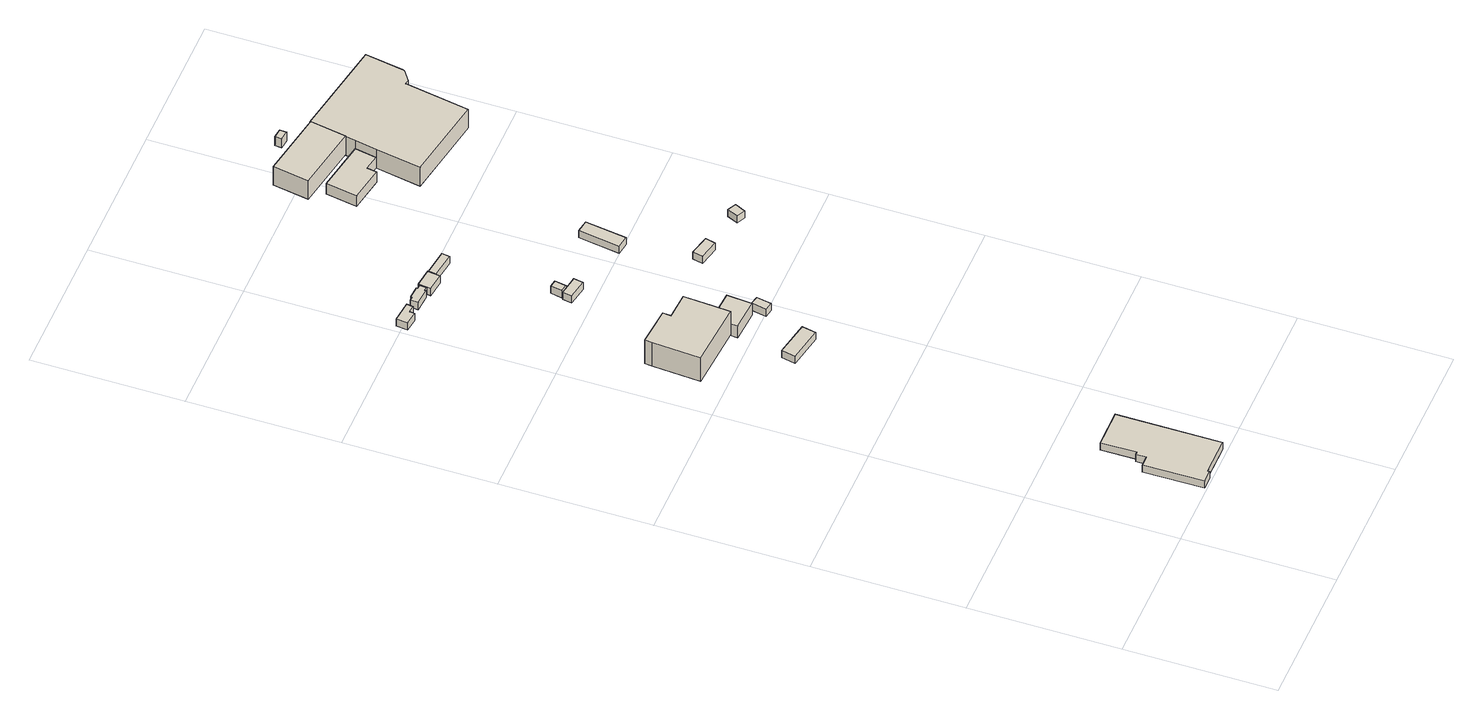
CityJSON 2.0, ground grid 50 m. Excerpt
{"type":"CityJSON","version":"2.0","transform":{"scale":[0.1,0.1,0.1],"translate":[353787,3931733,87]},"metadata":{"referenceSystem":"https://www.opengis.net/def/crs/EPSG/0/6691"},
"CityObjects":{
"building1":{"type":"Building","attributes":{"usage":"451","storeysAboveGround":1,"BuildingIDAttribute.prefecture":"14","BuildingIDAttribute.city":"14153","BuildingDetailAttribute.totalFloorArea":533.39,"BuildingDetailAttribute.buildingFootprintArea":533.39,"BuildingDetailAttribute.buildingStructureType":"610","BuildingDetailAttribute.buildingStructureOrgType":"2","BuildingDetailAttribute.orgUsage":"200","BuildingDetailAttribute.surveyYear":2015},"geometry":[{"type":"Solid","lod":"1","boundaries":[[[[0,1,2,3,4,5,6,7,8,9]],[[8,10,11,9]],[[7,12,10,8]],[[6,13,12,7]],[[5,14,13,6]],[[4,15,14,5]],[[3,16,15,4]],[[2,17,16,3]],[[1,18,17,2]],[[0,19,18,1]],[[9,11,19,0]],[[10,12,13,14,15,16,17,18,19,11]]]]}]},
"building2":{"type":"Building","attributes":{"usage":"422","measuredHeight":10.4,"storeysAboveGround":3,"BuildingIDAttribute.prefecture":"14","BuildingIDAttribute.city":"14153","BuildingDetailAttribute.totalFloorArea":1037.38,"BuildingDetailAttribute.buildingFootprintArea":345.79,"BuildingDetailAttribute.buildingStructureType":"610","BuildingDetailAttribute.buildingStructureOrgType":"2","BuildingDetailAttribute.orgUsage":"137","BuildingDetailAttribute.surveyYear":2015},"geometry":[{"type":"Solid","lod":"1","boundaries":[[[[20,21,22,23,24,25,26,27]],[[26,28,29,27]],[[25,30,28,26]],[[24,31,30,25]],[[23,32,31,24]],[[22,33,32,23]],[[21,34,33,22]],[[20,35,34,21]],[[27,29,35,20]],[[28,30,31,32,33,34,35,29]]]]}]},
"building3":{"type":"Building","attributes":{"BuildingIDAttribute.prefecture":"14","BuildingIDAttribute.city":"14153","BuildingDetailAttribute.surveyYear":2015},"geometry":[{"type":"Solid","lod":"1","boundaries":[[[[36,37,38,39]],[[38,40,41,39]],[[37,42,40,38]],[[36,43,42,37]],[[39,41,43,36]],[[40,42,43,41]]]]}]},
"building4":{"type":"Building","attributes":{"BuildingIDAttribute.prefecture":"14","BuildingIDAttribute.city":"14153","BuildingDetailAttribute.surveyYear":2015},"geometry":[{"type":"Solid","lod":"1","boundaries":[[[[44,45,46,47,48,49]],[[48,50,51,49]],[[47,52,50,48]],[[46,53,52,47]],[[45,54,53,46]],[[44,55,54,45]],[[49,51,55,44]],[[50,52,53,54,55,51]]]]}]},
"building5":{"type":"Building","attributes":{"usage":"422","measuredHeight":8.9,"storeysAboveGround":2,"BuildingIDAttribute.prefecture":"14","BuildingIDAttribute.city":"14153","BuildingDetailAttribute.totalFloorArea":178.9,"BuildingDetailAttribute.buildingFootprintArea":89.45,"BuildingDetailAttribute.buildingStructureType":"610","BuildingDetailAttribute.buildingStructureOrgType":"2","BuildingDetailAttribute.orgUsage":"137","BuildingDetailAttribute.surveyYear":2015},"geometry":[{"type":"Solid","lod":"1","boundaries":[[[[56,57,58,59,60]],[[59,61,62,60]],[[58,63,61,59]],[[57,64,63,58]],[[56,65,64,57]],[[60,62,65,56]],[[61,63,64,65,62]]]]}]},
"building6":{"type":"Building","attributes":{"BuildingIDAttribute.prefecture":"14","BuildingIDAttribute.city":"14153","BuildingDetailAttribute.surveyYear":2015},"geometry":[{"type":"Solid","lod":"1","boundaries":[[[[66,67,68,69,70,71,72,73,74,75]],[[74,76,77,75]],[[73,78,76,74]],[[72,79,78,73]],[[71,80,79,72]],[[70,81,80,71]],[[69,82,81,70]],[[68,83,82,69]],[[67,84,83,68]],[[66,85,84,67]],[[75,77,85,66]],[[76,78,79,80,81,82,83,84,85,77]]]]}]},
"building7":{"type":"Building","attributes":{"measuredHeight":6.2,"BuildingIDAttribute.prefecture":"14","BuildingIDAttribute.city":"14153","BuildingDetailAttribute.surveyYear":2015},"geometry":[{"type":"Solid","lod":"1","boundaries":[[[[86,87,88,89]],[[88,90,91,89]],[[87,92,90,88]],[[86,93,92,87]],[[89,91,93,86]],[[90,92,93,91]]]]}]},
"building8":{"type":"Building","attributes":{"measuredHeight":3.3,"BuildingIDAttribute.prefecture":"14","BuildingIDAttribute.city":"14153","BuildingDetailAttribute.surveyYear":2015},"geometry":[{"type":"Solid","lod":"1","boundaries":[[[[94,95,96,97]],[[96,98,99,97]],[[95,100,98,96]],[[94,101,100,95]],[[97,99,101,94]],[[98,100,101,99]]]]}]},
"building9":{"type":"Building","attributes":{"usage":"431","storeysAboveGround":1,"BuildingIDAttribute.prefecture":"14","BuildingIDAttribute.city":"14153","BuildingDetailAttribute.totalFloorArea":21.21,"BuildingDetailAttribute.buildingFootprintArea":21.21,"BuildingDetailAttribute.buildingStructureType":"610","BuildingDetailAttribute.buildingStructureOrgType":"2","BuildingDetailAttribute.orgUsage":"143","BuildingDetailAttribute.surveyYear":2015},"geometry":[{"type":"Solid","lod":"1","boundaries":[[[[102,103,104,105]],[[104,106,107,105]],[[103,108,106,104]],[[102,109,108,103]],[[105,107,109,102]],[[106,108,109,107]]]]}]},
"building10":{"type":"Building","attributes":{"BuildingIDAttribute.prefecture":"14","BuildingIDAttribute.city":"14153","BuildingDetailAttribute.surveyYear":2015},"geometry":[{"type":"Solid","lod":"1","boundaries":[[[[110,111,112,113]],[[112,114,115,113]],[[111,116,114,112]],[[110,117,116,111]],[[113,115,117,110]],[[114,116,117,115]]]]}]},
"building11":{"type":"Building","attributes":{"BuildingIDAttribute.prefecture":"14","BuildingIDAttribute.city":"14153","BuildingDetailAttribute.surveyYear":2015},"geometry":[{"type":"Solid","lod":"1","boundaries":[[[[118,119,120,121]],[[120,122,123,121]],[[119,124,122,120]],[[118,125,124,119]],[[121,123,125,118]],[[122,124,125,123]]]]}]},
"building12":{"type":"Building","attributes":{"BuildingIDAttribute.prefecture":"14","BuildingIDAttribute.city":"14153","BuildingDetailAttribute.surveyYear":2015},"geometry":[{"type":"Solid","lod":"1","boundaries":[[[[126,127,128,129]],[[128,130,131,129]],[[127,132,130,128]],[[126,133,132,127]],[[129,131,133,126]],[[130,132,133,131]]]]}]},
"building13":{"type":"Building","attributes":{"BuildingIDAttribute.prefecture":"14","BuildingIDAttribute.city":"14153","BuildingDetailAttribute.surveyYear":2015},"geometry":[{"type":"Solid","lod":"1","boundaries":[[[[134,135,136,137]],[[136,138,139,137]],[[135,140,138,136]],[[134,141,140,135]],[[137,139,141,134]],[[138,140,141,139]]]]}]},
"building14":{"type":"Building","attributes":{"BuildingIDAttribute.prefecture":"14","BuildingIDAttribute.city":"14153","BuildingDetailAttribute.surveyYear":2015},"geometry":[{"type":"Solid","lod":"1","boundaries":[[[[142,143,144,145]],[[144,146,147,145]],[[143,148,146,144]],[[142,149,148,143]],[[145,147,149,142]],[[146,148,149,147]]]]}]},
"building15":{"type":"Building","attributes":{"usage":"422","measuredHeight":4.5,"storeysAboveGround":1,"BuildingIDAttribute.prefecture":"14","BuildingIDAttribute.city":"14153","BuildingDetailAttribute.totalFloorArea":162.88,"BuildingDetailAttribute.buildingFootprintArea":162.88,"BuildingDetailAttribute.buildingStructureType":"610","BuildingDetailAttribute.buildingStructureOrgType":"2","BuildingDetailAttribute.orgUsage":"137","BuildingDetailAttribute.surveyYear":2015},"geometry":[{"type":"Solid","lod":"1","boundaries":[[[[150,151,152,153,154,155]],[[154,156,157,155]],[[153,158,156,154]],[[152,159,158,153]],[[151,160,159,152]],[[150,161,160,151]],[[155,157,161,150]],[[156,158,159,160,161,157]]]]}]},
"building16":{"type":"Building","attributes":{"usage":"422","measuredHeight":8.2,"storeysAboveGround":2,"BuildingIDAttribute.prefecture":"14","BuildingIDAttribute.city":"14153","BuildingDetailAttribute.totalFloorArea":540.11,"BuildingDetailAttribute.buildingFootprintArea":270.06,"BuildingDetailAttribute.buildingStructureType":"610","BuildingDetailAttribute.buildingStructureOrgType":"2","BuildingDetailAttribute.orgUsage":"137","BuildingDetailAttribute.surveyYear":2015},"geometry":[{"type":"Solid","lod":"1","boundaries":[[[[162,163,164,165]],[[164,166,167,165]],[[163,168,166,164]],[[162,169,168,163]],[[165,167,169,162]],[[166,168,169,167]]]]}]},
"building17":{"type":"Building","attributes":{"measuredHeight":3.9,"BuildingIDAttribute.prefecture":"14","BuildingIDAttribute.city":"14153","BuildingDetailAttribute.surveyYear":2015},"geometry":[{"type":"Solid","lod":"1","boundaries":[[[[170,171,172,173]],[[172,174,175,173]],[[171,176,174,172]],[[170,177,176,171]],[[173,175,177,170]],[[174,176,177,175]]]]}]},
"building18":{"type":"Building","attributes":{"usage":"422","measuredHeight":9.2,"storeysAboveGround":2,"BuildingIDAttribute.prefecture":"14","BuildingIDAttribute.city":"14153","BuildingDetailAttribute.totalFloorArea":2336.1,"BuildingDetailAttribute.buildingFootprintArea":1168.05,"BuildingDetailAttribute.buildingStructureType":"610","BuildingDetailAttribute.buildingStructureOrgType":"2","BuildingDetailAttribute.orgUsage":"137","BuildingDetailAttribute.surveyYear":2015},"geometry":[{"type":"Solid","lod":"1","boundaries":[[[[178,179,180,181,182,183,184,185,186,187,188,189,190]],[[189,191,192,190]],[[188,193,191,189]],[[187,194,193,188]],[[186,195,194,187]],[[185,196,195,186]],[[184,197,196,185]],[[183,198,197,184]],[[182,199,198,183]],[[181,200,199,182]],[[180,201,200,181]],[[179,202,201,180]],[[178,203,202,179]],[[190,192,203,178]],[[191,193,194,195,196,197,198,199,200,201,202,203,192]]]]}]}
},
"vertices":[
[401,16,9],[272,16,9],[272,9,9],[228,9,9],[227,208,9],[262,208,9],[262,242,9],[272,242,9],[271,359,9],[400,360,9],[271,359,39],[400,360,39],[272,242,39],[262,242,39],[262,208,39],[227,208,39],[228,9,39],[272,9,39],[272,16,39],[401,16,39],
[119,1738,24],[121,1762,24],[249,1752,24],[246,1724,24],[336,1719,24],[330,1624,24],[326,1563,24],[109,1577,24],[326,1563,123],[109,1577,123],[330,1624,123],[336,1719,123],[246,1724,123],[249,1752,123],[121,1762,123],[119,1738,123],
[284,1341,19],[293,1388,19],[410,1365,19],[401,1318,19],[410,1365,49],[401,1318,49],[293,1388,49],[284,1341,49],
[1,2475,28],[6,2514,28],[75,2507,28],[72,2484,28],[49,2487,28],[47,2470,28],[49,2487,58],[47,2470,58],[72,2484,58],[75,2507,58],[6,2514,58],[1,2475,58],
[437,1617,20],[431,1533,20],[325,1540,20],[326,1563,20],[330,1624,20],[326,1563,69],[330,1624,69],[325,1540,69],[431,1533,69],[437,1617,69],
[95,2477,26],[97,2503,26],[110,2502,26],[111,2507,26],[152,2504,26],[152,2500,26],[166,2499,26],[164,2476,26],[152,2477,26],[152,2473,26],[152,2477,56],[152,2473,56],[164,2476,56],[166,2499,56],[152,2500,56],[152,2504,56],[111,2507,56],[110,2502,56],[97,2503,56],[95,2477,56],
[449,1542,20],[477,1536,20],[468,1487,20],[439,1492,20],[468,1487,51],[439,1492,51],[477,1536,51],[449,1542,51],
[224,2455,26],[164,2462,26],[169,2504,26],[229,2497,26],[169,2504,57],[229,2497,57],[164,2462,57],[224,2455,57],
[286,2057,23],[291,2088,23],[357,2077,23],[352,2045,23],[357,2077,53],[352,2045,53],[291,2088,53],[286,2057,53],
[327,2126,24],[320,2088,24],[295,2093,24],[302,2130,24],[295,2093,54],[302,2130,54],[320,2088,54],[327,2126,54],
[312,2457,26],[228,2469,26],[231,2495,26],[316,2484,26],[231,2495,56],[316,2484,56],[228,2469,56],[312,2457,56],
[584,1749,19],[592,1784,19],[659,1768,19],[651,1734,19],[659,1768,49],[651,1734,49],[592,1784,49],[584,1749,49],
[555,2135,21],[597,2129,21],[577,1992,21],[535,1998,21],[577,1992,51],[535,1998,51],[597,2129,51],[555,2135,51],
[827,1735,18],[810,1699,18],[782,1712,18],[799,1749,18],[782,1712,48],[799,1749,48],[810,1699,48],[827,1735,48],
[613,2805,28],[561,2814,28],[556,2783,28],[439,2803,28],[457,2907,28],[626,2877,28],[457,2907,72],[626,2877,72],[439,2803,72],[556,2783,72],[561,2814,72],[613,2805,72],
[632,2910,31],[414,2948,31],[434,3068,31],[653,3030,31],[434,3068,109],[653,3030,109],[414,2948,109],[632,2910,109],
[591,3099,31],[593,3122,31],[625,3119,31],[623,3096,31],[625,3119,68],[623,3096,68],[593,3122,68],[591,3099,68],
[978,2967,27],[958,2850,27],[957,2844,27],[920,2817,27],[906,2820,27],[869,2606,27],[587,2655,27],[613,2805,27],[626,2877,27],[632,2910,27],[653,3030,27],[653,3033,27],[980,2976,27],[653,3033,106],[980,2976,106],[653,3030,106],[632,2910,106],[626,2877,106],[613,2805,106],[587,2655,106],[869,2606,106],[906,2820,106],[920,2817,106],[957,2844,106],[958,2850,106],[978,2967,106]
]}
